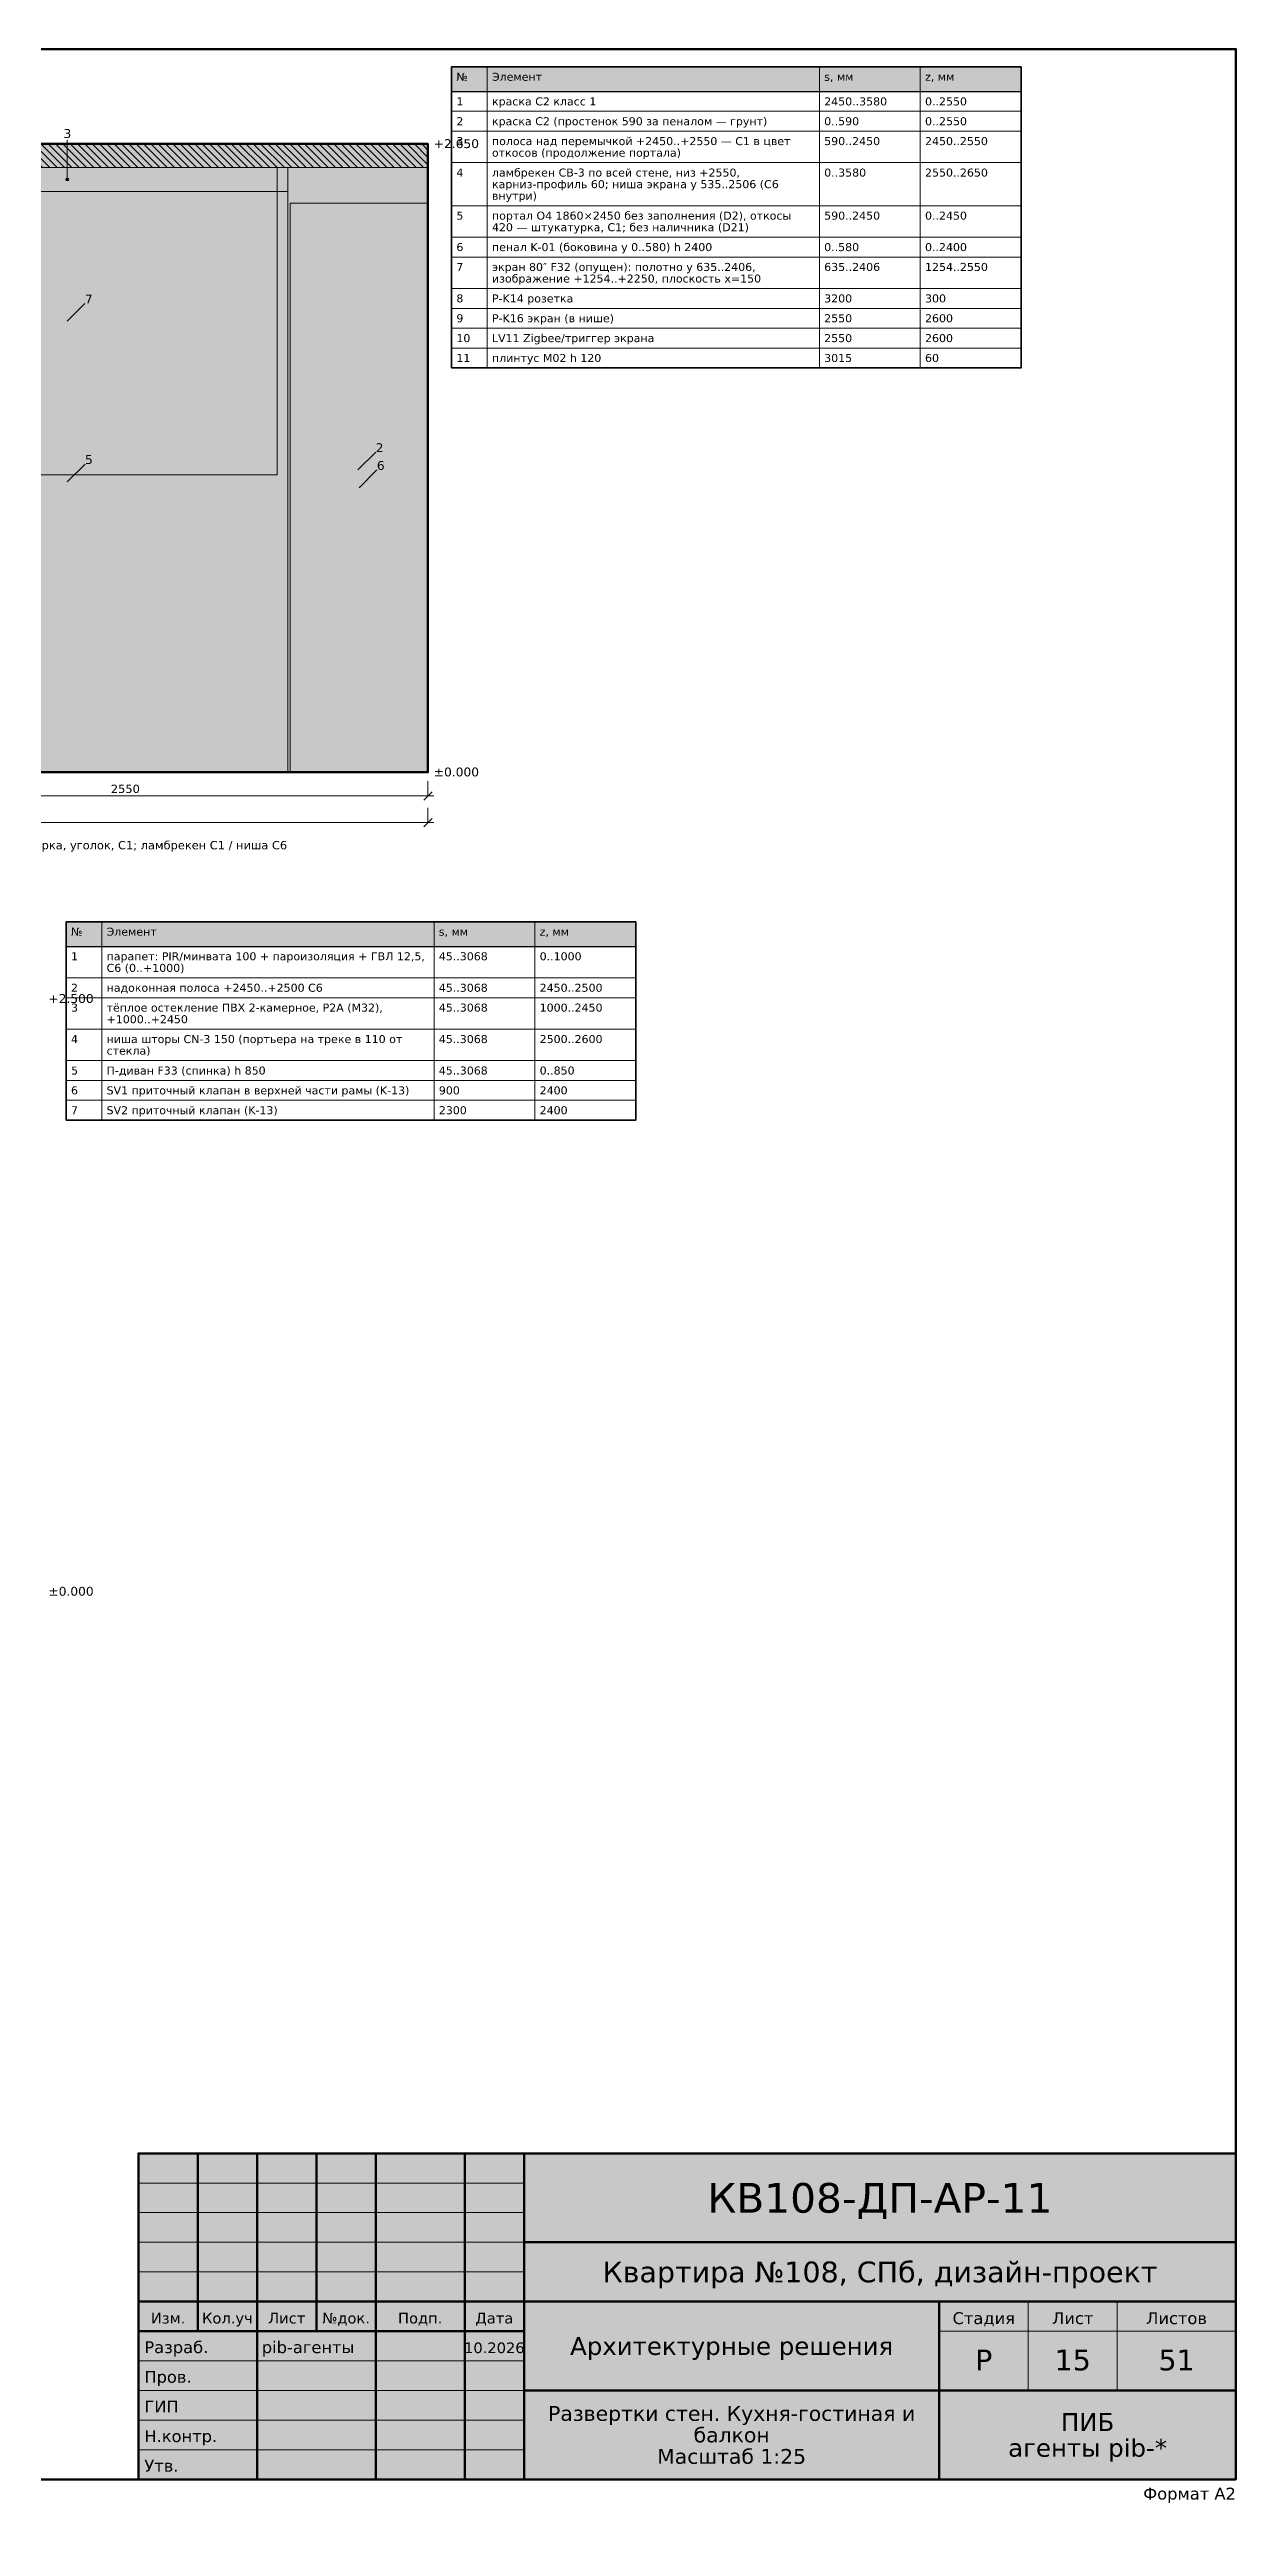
# Model space of a CAD drawing. Header units: millimetres. Extents: x 500 to 14725, y 26 to 10375.
# Drawn here: x 9724 to 14725, y 26 to 10375 of the extents above; entities that cross this region are included whole.
import ezdxf
from ezdxf.enums import TextEntityAlignment as Align

# ---------------------------------------------------------------- set-up
doc = ezdxf.new("R2010")
doc.units = ezdxf.units.MM
for name, color, linetype in [('AR-FIN', 9, 'CONTINUOUS'), ('AR-WALLS', 7, 'CONTINUOUS'), ('DIM', 7, 'CONTINUOUS'), ('FRAME', 7, 'CONTINUOUS'), ('FURN', 8, 'CONTINUOUS'), ('TEXT', 7, 'CONTINUOUS')]:
    doc.layers.add(name, color=color, linetype=linetype)
doc.styles.add('GOST', font='DejaVuSans.ttf')

msp = doc.modelspace()

# ---------------------------------------------------------------- hatches: boundary and pattern name
at = {"layer": 'AR-FIN', "true_color": 0x999999}
h = msp.add_hatch(dxfattribs=at)
h.set_pattern_fill('ANSI31', scale=6.875, angle=90)
h.paths.add_polyline_path([(7740, 9875), (11320, 9875), (11320, 9975), (7740, 9975)])
at = {"layer": 'AR-FIN', "true_color": 0xefe2cf, "transparency": 33554559}
h = msp.add_hatch(color=7, dxfattribs=at)
h.dxf.hatch_style = 1
h.paths.add_polyline_path([(7740, 9875), (11320, 9875), (11320, 9975), (7740, 9975)])
at = {"layer": 'AR-FIN', "true_color": 0xf6f3ec}
h = msp.add_hatch(color=7, dxfattribs=at)
h.dxf.hatch_style = 1
h.paths.add_polyline_path([(8870, 9775), (10730, 9775), (10730, 9875), (8870, 9875)])
at = {"layer": 'AR-FIN', "true_color": 0xffffff}
h = msp.add_hatch(color=7, dxfattribs=at)
h.dxf.hatch_style = 1
h.paths.add_polyline_path([(8914, 8579), (10685, 8579), (10685, 9875), (8914, 9875)])
at = {"layer": 'AR-FIN', "true_color": 0xf6f3ec}
h = msp.add_hatch(color=7, dxfattribs=at)
h.dxf.hatch_style = 1
h.paths.add_polyline_path([(10730, 7325), (11320, 7325), (11320, 9875), (10730, 9875)])
at = {"layer": 'AR-FIN', "true_color": 0xffffff}
h = msp.add_hatch(color=7, dxfattribs=at)
h.dxf.hatch_style = 1
h.paths.add_polyline_path([(8870, 7325), (10730, 7325), (10730, 9775), (8870, 9775)])
at = {"layer": 'AR-WALLS', "true_color": 0xfbfaf7}
h = msp.add_hatch(color=7, dxfattribs=at)
h.dxf.hatch_style = 1
h.paths.add_polyline_path([(7740, 7325), (11320, 7325), (11320, 9975), (7740, 9975)])
at = {"layer": 'FRAME', "true_color": 0xffffff}
h = msp.add_hatch(color=7, dxfattribs=at)
h.dxf.hatch_style = 1
h.paths.add_polyline_path([(10100, 125), (14725, 125), (14725, 1500), (10100, 1500)])
at = {"layer": 'FURN', "true_color": 0xe3d3b8}
h = msp.add_hatch(color=7, dxfattribs=at)
h.dxf.hatch_style = 1
h.paths.add_polyline_path([(10740, 7325), (11320, 7325), (11320, 9725), (10740, 9725)])
at = {"layer": 'TEXT', "true_color": 0xe6e6e6}
h = msp.add_hatch(color=7, dxfattribs=at)
h.dxf.hatch_style = 1
h.paths.add_polyline_path([(11420, 10196.25), (13820, 10196.25), (13820, 10300), (11420, 10300)])
at = {"layer": 'TEXT', "true_color": 0x777777}
h = msp.add_hatch(color=7, dxfattribs=at)
h.dxf.hatch_style = 1
edge = h.paths.add_edge_path()
edge.add_arc((9800, 9825), 6.25, 0, 360)
at = {"layer": 'TEXT', "true_color": 0xe6e6e6}
h = msp.add_hatch(color=7, dxfattribs=at)
h.dxf.hatch_style = 1
h.paths.add_polyline_path([(9796, 6590.6875), (12196, 6590.6875), (12196, 6694.4375), (9796, 6694.4375)])

# ---------------------------------------------------------------- linework, layer by layer
at = {"layer": 'AR-FIN', "lineweight": 20, "true_color": 0x444444}
for points in [[(7740, 9875), (11320, 9875), (11320, 9975), (7740, 9975)], [(8870, 9775), (10730, 9775), (10730, 9875), (8870, 9875)], [(8914, 8579), (10685, 8579), (10685, 9875), (8914, 9875)], [(10730, 7325), (11320, 7325), (11320, 9875), (10730, 9875)], [(8870, 7325), (10730, 7325), (10730, 9775), (8870, 9775)]]:
    msp.add_lwpolyline(points, close=True, dxfattribs=at)
at = {"layer": 'AR-WALLS', "color": 7, "lineweight": 50}
msp.add_lwpolyline([(7740, 7325), (11320, 7325), (11320, 9975), (7740, 9975)], close=True, dxfattribs=at)
at = {"layer": 'DIM', "color": 7, "lineweight": 13}
for points in [[(11320, 7225), (11320, 7287.5)], [(11320, 7112.5), (11320, 7175)]]:
    msp.add_lwpolyline(points, dxfattribs=at)
at = {"layer": 'DIM', "color": 7, "lineweight": 15}
for points in [[(7715, 7225), (11345, 7225)], [(7715, 7112.5), (11345, 7112.5)]]:
    msp.add_lwpolyline(points, dxfattribs=at)
at = {"layer": 'DIM', "color": 7, "lineweight": 30}
for points in [[(11302.5, 7207.5), (11337.5, 7242.5)], [(11302.5, 7095), (11337.5, 7130)]]:
    msp.add_lwpolyline(points, dxfattribs=at)
at = {"layer": 'FRAME', "color": 7, "lineweight": 50}
for points in [[(500, 125), (14725, 125), (14725, 10375), (500, 10375)], [(10100, 125), (14725, 125), (14725, 1500), (10100, 1500)]]:
    msp.add_lwpolyline(points, close=True, dxfattribs=at)
for points in [[(10350, 750), (10350, 1500)], [(10600, 125), (10600, 1500)], [(10850, 750), (10850, 1500)], [(11100, 125), (11100, 1500)], [(11475, 125), (11475, 1500)], [(11725, 125), (11725, 1500)], [(11725, 1125), (14725, 1125)], [(10100, 875), (11725, 875)], [(11725, 875), (14725, 875)], [(13475, 125), (13475, 875)], [(10100, 750), (11725, 750)], [(11725, 500), (14725, 500)]]:
    msp.add_lwpolyline(points, dxfattribs=at)
at = {"layer": 'FRAME', "color": 7, "lineweight": 20}
for points in [[(10100, 1375), (11725, 1375)], [(10100, 1250), (11725, 1250)], [(10100, 1125), (11725, 1125)], [(10100, 1000), (11725, 1000)], [(13850, 500), (13850, 875)], [(14225, 500), (14225, 875)], [(13475, 750), (14725, 750)], [(10100, 625), (11725, 625)], [(10100, 500), (11725, 500)], [(10100, 375), (11725, 375)], [(10100, 250), (11725, 250)]]:
    msp.add_lwpolyline(points, dxfattribs=at)
at = {"layer": 'FURN', "lineweight": 20, "true_color": 0x444444}
msp.add_lwpolyline([(10740, 7325), (11320, 7325), (11320, 9725), (10740, 9725)], close=True, dxfattribs=at)
at = {"layer": 'TEXT', "color": 7, "lineweight": 25}
for points in [[(11420, 10196.25), (13820, 10196.25), (13820, 10300), (11420, 10300)], [(9796, 6590.6875), (12196, 6590.6875), (12196, 6694.4375), (9796, 6694.4375)]]:
    msp.add_lwpolyline(points, close=True, dxfattribs=at)
at = {"layer": 'TEXT', "color": 7, "lineweight": 15}
for points in [[(11420, 10300), (11420, 10196.25)], [(11570, 10300), (11570, 10196.25)], [(12970, 10300), (12970, 10196.25)], [(13395, 10300), (13395, 10196.25)], [(13820, 10300), (13820, 10196.25)], [(11420, 10196.25), (11420, 10112.5)], [(11570, 10196.25), (11570, 10112.5)], [(12970, 10196.25), (12970, 10112.5)], [(13395, 10196.25), (13395, 10112.5)], [(13820, 10196.25), (13820, 10112.5)], [(11420, 10112.5), (11420, 10028.75)], [(11570, 10112.5), (11570, 10028.75)], [(12970, 10112.5), (12970, 10028.75)], [(13395, 10112.5), (13395, 10028.75)], [(13820, 10112.5), (13820, 10028.75)], [(11420, 10028.75), (11420, 9896.0625)], [(11570, 10028.75), (11570, 9896.0625)], [(12970, 10028.75), (12970, 9896.0625)], [(13395, 10028.75), (13395, 9896.0625)], [(13820, 10028.75), (13820, 9896.0625)], [(11420, 9896.0625), (11420, 9714.4375)], [(11570, 9896.0625), (11570, 9714.4375)], [(12970, 9896.0625), (12970, 9714.4375)], [(13395, 9896.0625), (13395, 9714.4375)], [(13820, 9896.0625), (13820, 9714.4375)], [(11420, 9714.4375), (11420, 9581.75)], [(11570, 9714.4375), (11570, 9581.75)], [(12970, 9714.4375), (12970, 9581.75)], [(13395, 9714.4375), (13395, 9581.75)], [(13820, 9714.4375), (13820, 9581.75)], [(11420, 9581.75), (11420, 9498)], [(11570, 9581.75), (11570, 9498)], [(12970, 9581.75), (12970, 9498)], [(13395, 9581.75), (13395, 9498)], [(13820, 9581.75), (13820, 9498)], [(11420, 9498), (11420, 9365.3125)], [(11570, 9498), (11570, 9365.3125)], [(12970, 9498), (12970, 9365.3125)], [(13395, 9498), (13395, 9365.3125)], [(13820, 9498), (13820, 9365.3125)], [(11420, 9365.3125), (11420, 9281.5625)], [(11570, 9365.3125), (11570, 9281.5625)], [(12970, 9365.3125), (12970, 9281.5625)], [(13395, 9365.3125), (13395, 9281.5625)], [(13820, 9365.3125), (13820, 9281.5625)], [(11420, 9281.5625), (11420, 9197.8125)], [(11570, 9281.5625), (11570, 9197.8125)], [(12970, 9281.5625), (12970, 9197.8125)], [(13395, 9281.5625), (13395, 9197.8125)], [(13820, 9281.5625), (13820, 9197.8125)], [(11420, 9197.8125), (11420, 9114.0625)], [(11420, 9114.0625), (11420, 9030.3125)], [(11570, 9197.8125), (11570, 9114.0625)], [(11570, 9114.0625), (11570, 9030.3125)], [(12970, 9197.8125), (12970, 9114.0625)], [(12970, 9114.0625), (12970, 9030.3125)], [(13395, 9197.8125), (13395, 9114.0625)], [(13395, 9114.0625), (13395, 9030.3125)], [(13820, 9197.8125), (13820, 9114.0625)], [(13820, 9114.0625), (13820, 9030.3125)], [(9796, 6694.4375), (9796, 6590.6875)], [(9946, 6694.4375), (9946, 6590.6875)], [(11346, 6694.4375), (11346, 6590.6875)], [(11771, 6694.4375), (11771, 6590.6875)], [(12196, 6694.4375), (12196, 6590.6875)], [(9796, 6590.6875), (9796, 6458)], [(9946, 6590.6875), (9946, 6458)], [(11346, 6590.6875), (11346, 6458)], [(11771, 6590.6875), (11771, 6458)], [(12196, 6590.6875), (12196, 6458)], [(9796, 6458), (9796, 6374.25)], [(9946, 6458), (9946, 6374.25)], [(11346, 6458), (11346, 6374.25)], [(11771, 6458), (11771, 6374.25)], [(12196, 6458), (12196, 6374.25)], [(9796, 6374.25), (9796, 6241.5625)], [(9946, 6374.25), (9946, 6241.5625)], [(11346, 6374.25), (11346, 6241.5625)], [(11771, 6374.25), (11771, 6241.5625)], [(12196, 6374.25), (12196, 6241.5625)], [(9796, 6241.5625), (9796, 6108.875)], [(9946, 6241.5625), (9946, 6108.875)], [(11346, 6241.5625), (11346, 6108.875)], [(11771, 6241.5625), (11771, 6108.875)], [(12196, 6241.5625), (12196, 6108.875)], [(9796, 6108.875), (9796, 6025.125)], [(9946, 6108.875), (9946, 6025.125)], [(11346, 6108.875), (11346, 6025.125)], [(11771, 6108.875), (11771, 6025.125)], [(12196, 6108.875), (12196, 6025.125)], [(9796, 6025.125), (9796, 5941.375)], [(9946, 6025.125), (9946, 5941.375)], [(11346, 6025.125), (11346, 5941.375)], [(11771, 6025.125), (11771, 5941.375)], [(12196, 6025.125), (12196, 5941.375)], [(9796, 5941.375), (9796, 5857.625)], [(9946, 5941.375), (9946, 5857.625)], [(11346, 5941.375), (11346, 5857.625)], [(11771, 5941.375), (11771, 5857.625)], [(12196, 5941.375), (12196, 5857.625)]]:
    msp.add_lwpolyline(points, dxfattribs=at)
at = {"layer": 'TEXT', "color": 7, "lineweight": 35}
for points in [[(11420, 9030.3125), (13820, 9030.3125), (13820, 10300), (11420, 10300)], [(9796, 5857.625), (12196, 5857.625), (12196, 6694.4375), (9796, 6694.4375)]]:
    msp.add_lwpolyline(points, close=True, dxfattribs=at)
at = {"layer": 'TEXT', "color": 7, "lineweight": 15}
for points in [[(11420, 10112.5), (13820, 10112.5), (13820, 10196.25), (11420, 10196.25)], [(11420, 10028.75), (13820, 10028.75), (13820, 10112.5), (11420, 10112.5)], [(11420, 9896.0625), (13820, 9896.0625), (13820, 10028.75), (11420, 10028.75)], [(11420, 9714.4375), (13820, 9714.4375), (13820, 9896.0625), (11420, 9896.0625)], [(11420, 9581.75), (13820, 9581.75), (13820, 9714.4375), (11420, 9714.4375)], [(11420, 9498), (13820, 9498), (13820, 9581.75), (11420, 9581.75)], [(11420, 9365.3125), (13820, 9365.3125), (13820, 9498), (11420, 9498)], [(11420, 9281.5625), (13820, 9281.5625), (13820, 9365.3125), (11420, 9365.3125)], [(11420, 9197.8125), (13820, 9197.8125), (13820, 9281.5625), (11420, 9281.5625)], [(11420, 9114.0625), (13820, 9114.0625), (13820, 9197.8125), (11420, 9197.8125)], [(11420, 9030.3125), (13820, 9030.3125), (13820, 9114.0625), (11420, 9114.0625)], [(9796, 6458), (12196, 6458), (12196, 6590.6875), (9796, 6590.6875)], [(9796, 6374.25), (12196, 6374.25), (12196, 6458), (9796, 6458)], [(9796, 6241.5625), (12196, 6241.5625), (12196, 6374.25), (9796, 6374.25)], [(9796, 6108.875), (12196, 6108.875), (12196, 6241.5625), (9796, 6241.5625)], [(9796, 6025.125), (12196, 6025.125), (12196, 6108.875), (9796, 6108.875)], [(9796, 5941.375), (12196, 5941.375), (12196, 6025.125), (9796, 6025.125)], [(9796, 5857.625), (12196, 5857.625), (12196, 5941.375), (9796, 5941.375)]]:
    msp.add_lwpolyline(points, close=True, dxfattribs=at)
at = {"layer": 'TEXT', "lineweight": 15, "true_color": 0x777777}
for points in [[(9800, 9825), (9800, 9992.5)], [(9799.5, 9227), (9874.5, 9302)], [(9800, 8550), (9875, 8625)], [(11025, 8600), (11100, 8675)], [(11030, 8525), (11105, 8600)]]:
    msp.add_lwpolyline(points, dxfattribs=at)
at = {"layer": 'TEXT', "lineweight": 13, "true_color": 0x777777}
msp.add_circle((9800, 9825), 6.25, dxfattribs=at)

# ---------------------------------------------------------------- texts
at = {"layer": 'DIM', "color": 7, "style": 'GOST'}
msp.add_text('2550', height=35, dxfattribs=at).set_placement((10045, 7237.5), align=Align.CENTER)
at = {"layer": 'FRAME', "color": 7, "style": 'GOST'}
for s, height, p in [('КВ108-ДП-АР-11', 125, (13225, 1250)), ('Квартира №108, СПб, дизайн-проект', 87.5, (13225, 956.25)), ('Стадия', 50, (13662.5, 780)), ('Лист', 50, (14037.5, 780)), ('Листов', 50, (14475, 780)), ('Изм.', 45, (10225, 782.5)), ('Кол.уч', 45, (10475, 782.5)), ('Лист', 45, (10725, 782.5)), ('№док.', 45, (10975, 782.5)), ('Подп.', 45, (11287.5, 782.5)), ('Дата', 45, (11600, 782.5)), ('Архитектурные решения', 75, (12600, 650)), ('10.2026', 45, (11600, 657.5)), ('Р', 87.5, (13662.5, 585)), ('15', 87.5, (14037.5, 585)), ('51', 87.5, (14475, 585)), ('Развертки стен. Кухня-гостиная и', 62.5, (12600, 371.875)), ('балкон', 62.5, (12600, 281.25)), ('ПИБ', 75, (14100, 329.375)), ('Масштаб 1:25', 62.5, (12600, 190.625)), ('агенты pib-*', 75, (14100, 220.625))]:
    msp.add_text(s, height=height, dxfattribs=at).set_placement(p, align=Align.CENTER)
for s, p in [('Разраб.', (10125, 657.5)), ('pib-агенты', (10620, 657.5)), ('Пров.', (10125, 532.5)), ('ГИП', (10125, 407.5)), ('Н.контр.', (10125, 282.5)), ('Утв.', (10125, 157.5))]:
    msp.add_text(s, height=50, dxfattribs=at).set_placement(p)
msp.add_text('Формат A2', height=50, dxfattribs=at).set_placement((14725, 40), align=Align.RIGHT)
at = {"layer": 'TEXT', "color": 7, "style": 'GOST'}
for s, height, p in [('№', 33.75, (11440, 10241.25)), ('Элемент', 33.75, (11590, 10241.25)), ('s, мм', 33.75, (12990, 10241.25)), ('z, мм', 33.75, (13415, 10241.25)), ('1', 33.75, (11440, 10137.5)), ('краска C2 класс 1', 33.75, (11590, 10137.5)), ('2450..3580', 33.75, (12990, 10137.5)), ('0..2550', 33.75, (13415, 10137.5)), ('2', 33.75, (11440, 10053.75)), ('краска C2 (простенок 590 за пеналом — грунт)', 33.75, (11590, 10053.75)), ('0..590', 33.75, (12990, 10053.75)), ('0..2550', 33.75, (13415, 10053.75)), ('+2.650', 37.5, (11345, 9957.5)), ('3', 33.75, (11440, 9970)), ('откосов (продолжение портала)', 33.75, (11590, 9921.0625)), ('полоса над перемычкой +2450..+2550 — C1 в цвет', 33.75, (11590, 9970)), ('590..2450', 33.75, (12990, 9970)), ('2450..2550', 33.75, (13415, 9970)), ('4', 33.75, (11440, 9837.3125)), ('ламбрекен CB-3 по всей стене, низ +2550,', 33.75, (11590, 9837.3125)), ('0..3580', 33.75, (12990, 9837.3125)), ('2550..2650', 33.75, (13415, 9837.3125)), ('карниз-профиль 60; ниша экрана y 535..2506 (C6', 33.75, (11590, 9788.375)), ('внутри)', 33.75, (11590, 9739.4375)), ('5', 33.75, (11440, 9655.6875)), ('420 — штукатурка, C1; без наличника (D21)', 33.75, (11590, 9606.75)), ('портал O4 1860×2450 без заполнения (D2), откосы', 33.75, (11590, 9655.6875)), ('590..2450', 33.75, (12990, 9655.6875)), ('0..2450', 33.75, (13415, 9655.6875)), ('6', 33.75, (11440, 9523)), ('пенал K-01 (боковина y 0..580) h 2400', 33.75, (11590, 9523)), ('0..580', 33.75, (12990, 9523)), ('0..2400', 33.75, (13415, 9523)), ('7', 33.75, (11440, 9439.25)), ('экран 80″ F32 (опущен): полотно y 635..2406,', 33.75, (11590, 9439.25)), ('изображение +1254..+2250, плоскость x=150', 33.75, (11590, 9390.3125)), ('635..2406', 33.75, (12990, 9439.25)), ('1254..2550', 33.75, (13415, 9439.25)), ('8', 33.75, (11440, 9306.5625)), ('P-K14 розетка', 33.75, (11590, 9306.5625)), ('3200', 33.75, (12990, 9306.5625)), ('300', 33.75, (13415, 9306.5625)), ('9', 33.75, (11440, 9222.8125)), ('P-K16 экран (в нише)', 33.75, (11590, 9222.8125)), ('2550', 33.75, (12990, 9222.8125)), ('2600', 33.75, (13415, 9222.8125)), ('10', 33.75, (11440, 9139.0625)), ('LV11 Zigbee/триггер экрана', 33.75, (11590, 9139.0625)), ('2550', 33.75, (12990, 9139.0625)), ('2600', 33.75, (13415, 9139.0625)), ('11', 33.75, (11440, 9055.3125)), ('плинтус M02 h 120', 33.75, (11590, 9055.3125)), ('3015', 33.75, (12990, 9055.3125)), ('60', 33.75, (13415, 9055.3125)), ('±0.000', 37.5, (11345, 7307.5)), ('Отделка: Q3 + флизелин + краска C2 класс 1; откосы портала 420 — штукатурка, уголок, C1; ламбрекен C1 / ниша C6', 35, (7690, 7000)), ('№', 33.75, (9816, 6635.6875)), ('Элемент', 33.75, (9966, 6635.6875)), ('s, мм', 33.75, (11366, 6635.6875)), ('z, мм', 33.75, (11791, 6635.6875)), ('1', 33.75, (9816, 6531.9375)), ('парапет: PIR/минвата 100 + пароизоляция + ГВЛ 12,5,', 33.75, (9966, 6531.9375)), ('45..3068', 33.75, (11366, 6531.9375)), ('0..1000', 33.75, (11791, 6531.9375)), ('2', 33.75, (9816, 6399.25)), ('C6 (0..+1000)', 33.75, (9966, 6483)), ('надоконная полоса +2450..+2500 C6', 33.75, (9966, 6399.25)), ('45..3068', 33.75, (11366, 6399.25)), ('2450..2500', 33.75, (11791, 6399.25)), ('+2.500', 37.5, (9721, 6351.9375)), ('3', 33.75, (9816, 6315.5)), ('тёплое остекление ПВХ 2-камерное, P2A (M32),', 33.75, (9966, 6315.5)), ('45..3068', 33.75, (11366, 6315.5)), ('1000..2450', 33.75, (11791, 6315.5)), ('4', 33.75, (9816, 6182.8125)), ('ниша шторы CN-3 150 (портьера на треке в 110 от', 33.75, (9966, 6182.8125)), ('+1000..+2450', 33.75, (9966, 6266.5625)), ('45..3068', 33.75, (11366, 6182.8125)), ('2500..2600', 33.75, (11791, 6182.8125)), ('стекла)', 33.75, (9966, 6133.875)), ('5', 33.75, (9816, 6050.125)), ('П-диван F33 (спинка) h 850', 33.75, (9966, 6050.125)), ('45..3068', 33.75, (11366, 6050.125)), ('0..850', 33.75, (11791, 6050.125)), ('6', 33.75, (9816, 5966.375)), ('7', 33.75, (9816, 5882.625)), ('SV1 приточный клапан в верхней части рамы (K-13)', 33.75, (9966, 5966.375)), ('SV2 приточный клапан (K-13)', 33.75, (9966, 5882.625)), ('900', 33.75, (11366, 5966.375)), ('2300', 33.75, (11366, 5882.625)), ('2400', 33.75, (11791, 5966.375)), ('2400', 33.75, (11791, 5882.625)), ('±0.000', 37.5, (9721, 3851.9375))]:
    msp.add_text(s, height=height, dxfattribs=at).set_placement(p)
at = {"layer": 'TEXT', "true_color": 0x333333, "style": 'GOST'}
for s, p in [('3', (9784.4112, 10000)), ('7', (9874.5, 9302)), ('2', (11100, 8675)), ('5', (9875, 8625)), ('6', (11105, 8600))]:
    msp.add_text(s, height=37.5, dxfattribs=at).set_placement(p)

doc.saveas('drawing.dxf')
